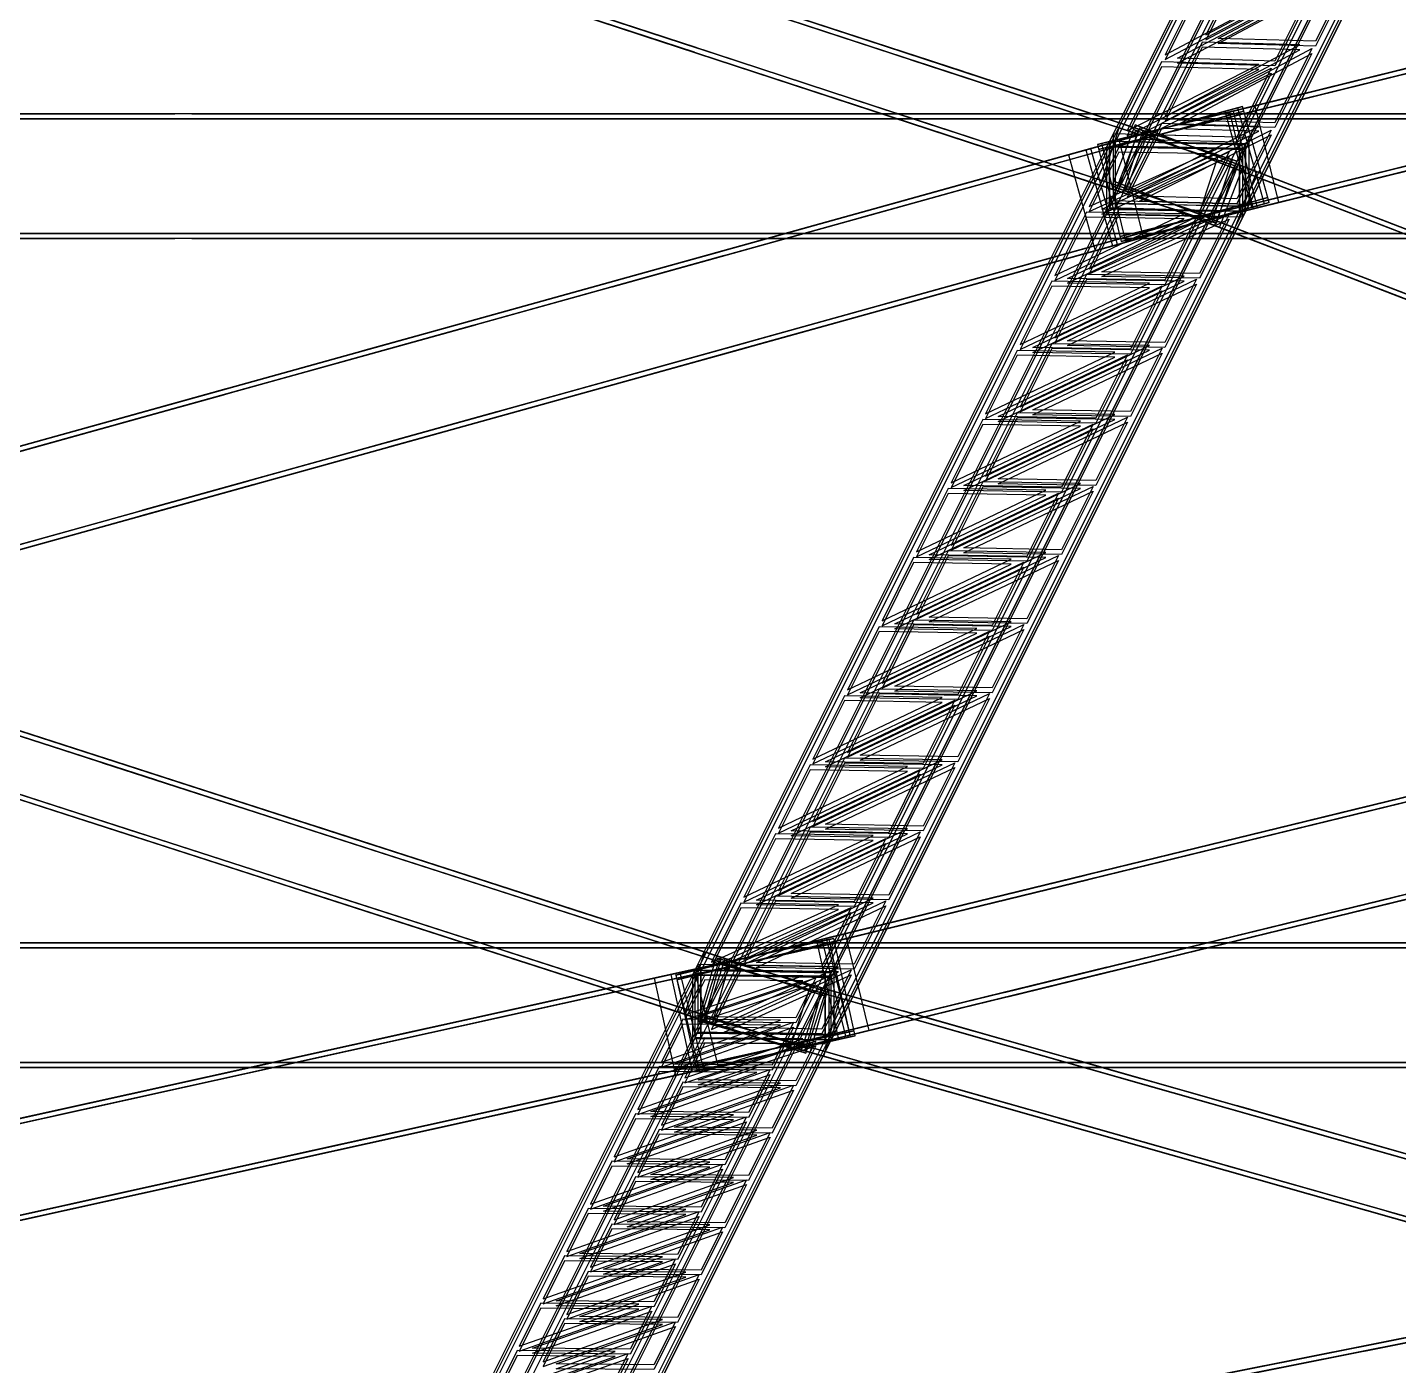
# Model space of a CAD drawing. Header units: millimetres. Extents: x -52000 to 48850, y -48850 to 51750.
# Drawn here: x 5887 to 10292, y 15342 to 19641 of the extents above; entities that cross this region are included whole.
import ezdxf

# ---------------------------------------------------------------- set-up
doc = ezdxf.new("R2010")
doc.units = ezdxf.units.MM
doc.layers.add('D-STR-STRC', color=7, linetype='Continuous', lineweight=25)

msp = doc.modelspace()

# ---------------------------------------------------------------- linework, layer by layer
at = {"layer": 'D-STR-STRC'}
for points in [[(22483, 22511.9), (22045.4, 22403.9), (9324.4, 19264.5), (9762, 19372.5)], [(22486.9, 22496.4), (22049.2, 22388.4), (9328.2, 19248.9), (9765.9, 19356.9)], [(-130, 22438.8), (185.4, 22335.5), (9767, 19196), (9451.6, 19299.4)], [(-125, 22454), (190.4, 22350.7), (9771.9, 19211.2), (9456.6, 19314.6)], [(11369.8, 22403.5), (10932.8, 22415.5), (9363.1, 19276.1), (9800.1, 19264)], [(11369.8, 22387.9), (10932.8, 22400), (9363.1, 19260.5), (9800.1, 19248.5)], [(-190.4, 22254.4), (125, 22151.1), (9706.6, 19011.7), (9391.2, 19115)], [(-185.4, 22269.7), (130, 22166.3), (9711.5, 19026.9), (9396.2, 19130.2)], [(11369.8, 22205.2), (10932.8, 22217.2), (9363.1, 19077.8), (9800.1, 19065.7)], [(11369.8, 22189.6), (10932.8, 22201.7), (9363.1, 19062.2), (9800.1, 19050.2)], [(22555.9, 22216.8), (22118.2, 22108.8), (9397.3, 18969.3), (9834.9, 19077.3)], [(22559.7, 22201.2), (22122.1, 22093.2), (9401.1, 18953.8), (9838.7, 19061.8)], [(7068.1, 19876.2), (7808.3, 19633.7), (8029.8, 19561.1)], [(7073, 19891.4), (7813.3, 19648.9), (8034.8, 19576.3)], [(7075.6, 19873.7), (7297.2, 19801.1), (8037.4, 19558.6)], [(7080.6, 19888.9), (7302.1, 19816.3), (8042.4, 19573.8)], [(10104.9, 19846.5), (9792, 19855.1), (9672.9, 19616.8)], [(10104.9, 19831), (9792, 19839.6), (9672.9, 19601.3)], [(10144.3, 19834.8), (10025.2, 19596.5), (9712.3, 19605.1)], [(7926.9, 19798.9), (8667.1, 19556.4), (8888.7, 19483.8)], [(7931.9, 19814.1), (8672.1, 19571.6), (8893.6, 19499)], [(7934.5, 19796.5), (8156, 19723.9), (8896.2, 19481.3)], [(7939.5, 19811.7), (8161, 19739.1), (8901.2, 19496.5)], [(9974.1, 19783.2), (9661.2, 19791.8), (9542.1, 19553.5)], [(10144.3, 19819.2), (10025.2, 19580.9), (9712.3, 19589.5)], [(9974.1, 19767.6), (9661.2, 19776.3), (9542.1, 19538)], [(10013.5, 19771.5), (9894.4, 19533.2), (9581.5, 19541.8)], [(10013.5, 19755.9), (9894.4, 19517.6), (9581.5, 19526.2)], [(7866.5, 19614.6), (8606.7, 19372), (8828.3, 19299.5)], [(7871.5, 19629.8), (8611.7, 19387.2), (8833.2, 19314.7)], [(7874.1, 19612.1), (8095.6, 19539.5), (8835.8, 19297)], [(7879.1, 19627.3), (8100.6, 19554.7), (8840.8, 19312.2)], [(10744.8, 19615), (9803.6, 19382.7), (9451.5, 19295.8)], [(10745.1, 19615.1), (10392.9, 19528.2), (9451.7, 19295.9)], [(10748.6, 19599.5), (9807.4, 19367.2), (9455.3, 19280.3)], [(10748.9, 19599.5), (10396.7, 19512.6), (9455.5, 19280.3)], [(9974.1, 19584.9), (9661.2, 19593.5), (9542.1, 19355.2)], [(9974.1, 19569.3), (9661.2, 19578), (9542.1, 19339.7)], [(10013.5, 19573.2), (9894.4, 19334.9), (9581.5, 19343.5)], [(10013.5, 19557.6), (9894.4, 19319.3), (9581.5, 19327.9)], [(8725.4, 19537.3), (9423.4, 19308.6), (9644.9, 19236)], [(8730.4, 19552.5), (9428.4, 19323.8), (9649.9, 19251.2)], [(8733, 19534.8), (8954.5, 19462.3), (9652.5, 19233.6)], [(8737.9, 19550), (8959.5, 19477.5), (9657.5, 19248.8)], [(9843.2, 19521.6), (9530.4, 19530.2), (9419.7, 19308.8)], [(9843.2, 19506), (9530.4, 19514.6), (9419.7, 19293.2)], [(9882.7, 19509.8), (9772, 19288.4), (9459.1, 19297.1)], [(9882.7, 19494.3), (9772, 19272.9), (9459.1, 19281.5)], [(9790.1, 19387.1), (9287.4, 19247.4), (-294.2, 16584.3), (208.5, 16724)], [(9875.8, 19078.8), (9790.1, 19387.1), (9287.4, 19247.4), (9373.1, 18939.1)], [(9907.6, 19078.8), (9831, 19389.5), (9393.3, 19281.5), (9470, 18970.8)], [(9875.8, 19078.8), (9790.1, 19387.1), (9774.4, 19382.8), (9860.1, 19074.5)], [(19163.1, 19347.1), (19163.1, 19347.1), (-19163.1, 19347.1), (-19163.1, 19347.1)], [(9794.4, 19371.7), (9291.7, 19232), (-289.9, 16568.9), (212.8, 16708.6)], [(6360.2, 19363.1), (6360.2, 19363.1), (3221.4, 19363.1), (3221.4, 19363.1)], [(6360.2, 19347.1), (6360.2, 19347.1), (3221.4, 19347.1), (3221.4, 19347.1)], [(9554.1, 19363.1), (9554.1, 19363.1), (6415.2, 19363.1), (6415.2, 19363.1)], [(9554.1, 19347.1), (9554.1, 19347.1), (6415.2, 19347.1), (6415.2, 19347.1)], [(19367.7, 19377.7), (18882.7, 19259.4), (7969.6, 16596.3), (8454.5, 16714.6)], [(19371.5, 19362.2), (18886.5, 19243.9), (7973.4, 16580.7), (8458.3, 16699.1)], [(9667.5, 19353.1), (9263, 19240.7), (8560.8, 19045.5)], [(9671.8, 19337.7), (9267.3, 19225.2), (8565.1, 19030.1)], [(9677.7, 19355.9), (8975.5, 19160.8), (8571, 19048.3)], [(9682, 19340.5), (8979.8, 19145.3), (8575.3, 19032.9)], [(8665, 19353), (9363, 19124.3), (9584.5, 19051.7)], [(8670, 19368.2), (9368, 19139.5), (9589.5, 19066.9)], [(8672.6, 19350.5), (8894.1, 19277.9), (9592.1, 19049.2)], [(8677.5, 19365.7), (8899.1, 19293.1), (9597.1, 19064.4)], [(9820, 19063.3), (9734.3, 19371.6), (9231.6, 19231.9), (9317.3, 18923.6)], [(9838.7, 19061.8), (9762, 19372.5), (9324.4, 19264.5), (9401.1, 18953.8)], [(12747.9, 19363.1), (12747.9, 19363.1), (9609.1, 19363.1), (9609.1, 19363.1)], [(12747.9, 19347.1), (12747.9, 19347.1), (9609.1, 19347.1), (9609.1, 19347.1)], [(9838.7, 19061.8), (9762, 19372.5), (9748.4, 19369.1), (9825, 19058.4)], [(-142.6, 19302.7), (197.2, 19193), (8447.2, 16529.8), (8107.4, 16639.5)], [(-137.7, 19317.9), (202.2, 19208.2), (8452.2, 16545.1), (8112.3, 16654.8)], [(9398.3, 19333.7), (9332.9, 19134.1), (9648.3, 19030.8), (9713.7, 19230.3)], [(9446.1, 19327.8), (9370.6, 19131.8), (9387.1, 19125.5), (9462.6, 19321.4)], [(9446.1, 19327.8), (9370.6, 19131.8), (9717, 18998.5), (9792.5, 19194.5)], [(9811.7, 19073.5), (9811.7, 19287.4), (9374.7, 19299.4), (9374.7, 19085.5)], [(9456.6, 19314.6), (9391.2, 19115), (9406.2, 19110.1), (9471.6, 19309.7)], [(9456.6, 19314.6), (9391.2, 19115), (9706.6, 19011.7), (9771.9, 19211.2)], [(9489.8, 19311), (9414.3, 19115), (9760.7, 18981.7), (9836.2, 19177.6)], [(9843.2, 19323.3), (9530.4, 19331.9), (9419.7, 19110.5)], [(9843.2, 19307.7), (9530.4, 19316.3), (9419.7, 19094.9)], [(9440.3, 19312.9), (9786.7, 19179.5), (16705.2, 16516.4), (16358.8, 16649.7)], [(9446.1, 19327.8), (9792.5, 19194.5), (16710.9, 16531.3), (16364.5, 16664.7)], [(9882.7, 19311.5), (9772, 19090.1), (9459.1, 19098.8)], [(9882.7, 19296), (9772, 19074.6), (9459.1, 19083.2)], [(10817.6, 19319.9), (9876.5, 19087.6), (9524.3, 19000.7)], [(10817.9, 19319.9), (10465.7, 19233), (9524.5, 19000.7)], [(10821.5, 19304.3), (9880.3, 19072.1), (9528.1, 18985.1)], [(10821.7, 19304.4), (10469.6, 19217.5), (9528.4, 18985.2)], [(9800.6, 19267.4), (9362.5, 19275), (8031, 16611.9), (8469, 16604.2)], [(9800.6, 19251.7), (9362.5, 19259.3), (8031, 16596.2), (8469, 16588.5)], [(9388.8, 18943.5), (9303.1, 19251.8), (9287.4, 19247.4), (9373.1, 18939.1)], [(9706.7, 19250.2), (9393, 19255.7), (9298.1, 19065.9)], [(9414.8, 18957.2), (9338.1, 19267.8), (9324.4, 19264.5), (9401.1, 18953.8)], [(9791.3, 19032.6), (9791.3, 19248.8), (9353.2, 19256.4), (9353.2, 19040.3)], [(9382.4, 19058.5), (9382.4, 19274.7), (9362.5, 19275), (9362.5, 19058.9)], [(9800.6, 19051.2), (9800.6, 19267.4), (9362.5, 19275), (9362.5, 19058.9)], [(9382.9, 19061.7), (9382.9, 19275.5), (9363.1, 19276.1), (9363.1, 19062.2)], [(9800.1, 19050.2), (9800.1, 19264), (9363.1, 19276.1), (9363.1, 19062.2)], [(9536.7, 19275.8), (10037.9, 19082.9), (10281.2, 18989.2)], [(9542.4, 19290.7), (10043.6, 19097.8), (10286.9, 19004.1)], [(9554.1, 19269.1), (9797.4, 19175.4), (10298.6, 18982.5)], [(9559.9, 19284), (9803.2, 19190.3), (10304.4, 18997.4)], [(9800.1, 19050.2), (9800.1, 19264), (9780.2, 19264.6), (9780.2, 19050.7)], [(9800.6, 19051.2), (9800.6, 19267.4), (9780.7, 19267.7), (9780.7, 19051.6)], [(9706.7, 19234.5), (9393, 19240), (9298.1, 19050.2)], [(9747.3, 19241.1), (9652.4, 19051.3), (9338.7, 19056.7)], [(9747.3, 19225.4), (9652.4, 19035.5), (9338.7, 19041)], [(9756.9, 19216.2), (9691.5, 19016.6), (9706.6, 19011.7), (9771.9, 19211.2)], [(9776, 19200.8), (9700.5, 19004.8), (9717, 18998.5), (9792.5, 19194.5)], [(-202.2, 19118.1), (137.7, 19008.4), (8387.7, 16345.2), (8047.8, 16454.9)], [(-197.2, 19133.3), (142.6, 19023.6), (8392.6, 16360.5), (8052.8, 16470.2)], [(8909.5, 19142.4), (8505, 19030), (7762.3, 18823.5)], [(8913.8, 19127), (8509.3, 19014.6), (7766.6, 18808.1)], [(8919.7, 19145.2), (8177.1, 18938.8), (7772.5, 18826.4)], [(8924, 19129.8), (8181.4, 18923.4), (7776.8, 18811)], [(9370.6, 19131.8), (9717, 18998.5), (16635.5, 16335.3), (16289.1, 16468.7)], [(9376.4, 19146.7), (9722.8, 19013.4), (16641.2, 16350.3), (16294.8, 16483.6)], [(9871.5, 19094.3), (9368.8, 18954.5), (-212.8, 16291.4), (289.9, 16431.1)], [(9875.8, 19078.8), (9373.1, 18939.1), (-208.5, 16276), (294.2, 16415.7)], [(9800.6, 19067), (9362.5, 19074.6), (8031, 16411.5), (8469, 16403.8)], [(19439.7, 19082.4), (18954.8, 18964.1), (8041.7, 16300.9), (8526.6, 16419.3)], [(9467, 19094.7), (9968.2, 18901.8), (10211.5, 18808.2)], [(9472.7, 19109.7), (9973.9, 18916.7), (10217.2, 18823.1)], [(9484.4, 19088), (9727.7, 18994.4), (10228.9, 18801.4)], [(9490.2, 19102.9), (9733.5, 19009.3), (10234.7, 18816.4)], [(10087.3, 19081), (10620.1, 18875.9), (10863.4, 18782.2)], [(10104.7, 19074.3), (10348, 18980.6), (10880.9, 18775.5)], [(9800.6, 19051.2), (9362.5, 19058.9), (8031, 16395.8), (8469, 16388.1)], [(19443.5, 19066.9), (18958.6, 18948.5), (8045.5, 16285.4), (8530.4, 16403.7)], [(9748.9, 19060.2), (9344.4, 18947.8), (8642.2, 18752.6)], [(9753.2, 19044.8), (9348.7, 18932.3), (8646.5, 18737.2)], [(9759.2, 19063), (9056.9, 18867.9), (8652.4, 18755.4)], [(9763.4, 19047.6), (9061.2, 18852.4), (8656.7, 18740)], [(9602.5, 19041.8), (9288.8, 19047.3), (9187.2, 18844)], [(9602.5, 19026.1), (9288.8, 19031.6), (9187.2, 18828.2)], [(9643.1, 19032.6), (9541.4, 18829.3), (9227.8, 18834.8)], [(9706.7, 19049.8), (9393, 19055.3), (9298.1, 18865.5)], [(9706.7, 19034.1), (9393, 19039.6), (9298.1, 18849.8)], [(9747.3, 19040.7), (9652.4, 18850.8), (9338.7, 18856.3)], [(10081.5, 19066), (10614.4, 18860.9), (10857.7, 18767.3)], [(10099, 19059.3), (10342.3, 18965.7), (10875.2, 18760.6)], [(9643.1, 19016.9), (9541.4, 18813.6), (9227.8, 18819.1)], [(9747.3, 19025), (9652.4, 18835.1), (9338.7, 18840.6)], [(19163.1, 18979.1), (19163.1, 18979.1), (-19163.1, 18979.1), (-19163.1, 18979.1)], [(6360.2, 18979.1), (6360.2, 18979.1), (3221.4, 18979.1), (3221.4, 18979.1)], [(6360.2, 18963.1), (6360.2, 18963.1), (3221.4, 18963.1), (3221.4, 18963.1)], [(9554.1, 18979.1), (9554.1, 18979.1), (6415.2, 18979.1), (6415.2, 18979.1)], [(9554.1, 18963.1), (9554.1, 18963.1), (6415.2, 18963.1), (6415.2, 18963.1)], [(12747.9, 18979.1), (12747.9, 18979.1), (9609.1, 18979.1), (9609.1, 18979.1)], [(12747.9, 18963.1), (12747.9, 18963.1), (9609.1, 18963.1), (9609.1, 18963.1)], [(8111, 18920.5), (7706.5, 18808), (6963.8, 18601.6)], [(8115.3, 18905.1), (7710.8, 18792.6), (6968.1, 18586.2)], [(8121.3, 18923.3), (7378.6, 18716.9), (6974.1, 18604.5)], [(8125.6, 18907.9), (7382.9, 18701.5), (6978.4, 18589)], [(10017.6, 18899.9), (10550.4, 18694.8), (10793.8, 18601.2)], [(10011.8, 18885), (10544.7, 18679.9), (10788, 18586.2)], [(10029.3, 18878.3), (10272.6, 18784.6), (10805.5, 18579.5)], [(10035, 18893.2), (10278.3, 18799.6), (10811.2, 18594.4)], [(8990.9, 18849.5), (8586.4, 18737.1), (7843.7, 18530.6)], [(8995.2, 18834.1), (8590.7, 18721.7), (7848, 18515.2)], [(9001.1, 18852.3), (8258.5, 18645.9), (7854, 18533.5)], [(9005.4, 18836.9), (8262.8, 18630.5), (7858.2, 18518.1)], [(9491.5, 18819.9), (9177.9, 18825.4), (9076.2, 18622)], [(9491.5, 18804.2), (9177.9, 18809.6), (9076.2, 18606.3)], [(9532.1, 18810.7), (9430.5, 18607.4), (9116.8, 18612.9)], [(9602.5, 18841.4), (9288.8, 18846.9), (9187.2, 18643.6)], [(9602.5, 18825.7), (9288.8, 18831.2), (9187.2, 18627.8)], [(9643.1, 18832.2), (9541.4, 18628.9), (9227.8, 18634.4)], [(9643.1, 18816.5), (9541.4, 18613.2), (9227.8, 18618.7)], [(9532.1, 18795), (9430.5, 18591.7), (9116.8, 18597.2)], [(7312.6, 18698.5), (6908.1, 18586.1), (6165.4, 18379.7)], [(7316.9, 18683.1), (6912.3, 18570.7), (6169.7, 18364.3)], [(7322.8, 18701.4), (6580.1, 18495), (6175.6, 18382.5)], [(7327.1, 18686), (6584.4, 18479.6), (6179.9, 18367.1)], [(8192.4, 18627.6), (7787.9, 18515.1), (7045.3, 18308.7)], [(8196.7, 18612.2), (7792.2, 18499.7), (7049.5, 18293.3)], [(8202.7, 18630.4), (7460, 18424), (7055.5, 18311.6)], [(8207, 18615), (7464.3, 18408.6), (7059.8, 18296.2)], [(9380.5, 18597.9), (9066.9, 18603.4), (8965.2, 18400.1)], [(9421.1, 18588.8), (9319.5, 18385.5), (9005.9, 18390.9)], [(9491.5, 18619.5), (9177.9, 18624.9), (9076.2, 18421.6)], [(9491.5, 18603.7), (9177.9, 18609.2), (9076.2, 18405.9)], [(9532.1, 18610.3), (9430.5, 18407), (9116.8, 18412.5)], [(9532.1, 18594.6), (9430.5, 18391.3), (9116.8, 18396.7)], [(9380.5, 18582.2), (9066.9, 18587.7), (8965.2, 18384.4)], [(9421.1, 18573.1), (9319.5, 18369.8), (9005.9, 18375.2)], [(6514.1, 18476.6), (6109.6, 18364.2), (5366.9, 18157.8)], [(6518.4, 18461.2), (6113.9, 18348.8), (5371.2, 18142.3)], [(6524.3, 18479.5), (5781.7, 18273), (5377.2, 18160.6)], [(6528.6, 18464), (5786, 18257.6), (5381.4, 18145.2)], [(7394, 18405.6), (6989.5, 18293.2), (6246.8, 18086.8)], [(7398.3, 18390.2), (6993.7, 18277.8), (6251.1, 18071.4)], [(7404.2, 18408.5), (6661.5, 18202.1), (6257, 18089.6)], [(7408.5, 18393.1), (6665.8, 18186.7), (6261.3, 18074.2)], [(9269.6, 18376), (8955.9, 18381.5), (8854.3, 18178.2)], [(9380.5, 18397.5), (9066.9, 18403), (8965.2, 18199.7)], [(9380.5, 18381.8), (9066.9, 18387.3), (8965.2, 18184)], [(9421.1, 18388.4), (9319.5, 18185.1), (9005.9, 18190.5)], [(9421.1, 18372.7), (9319.5, 18169.3), (9005.9, 18174.8)], [(9269.6, 18360.3), (8955.9, 18365.8), (8854.3, 18162.5)], [(9310.2, 18366.9), (9208.5, 18163.5), (8894.9, 18169)], [(9310.2, 18351.1), (9208.5, 18147.8), (8894.9, 18153.3)], [(6595.5, 18183.7), (6191, 18071.3), (5448.3, 17864.9)], [(6599.8, 18168.3), (6195.3, 18055.9), (5452.6, 17849.5)], [(6605.8, 18186.6), (5863.1, 17980.1), (5458.6, 17867.7)], [(6610, 18171.1), (5867.4, 17964.7), (5462.9, 17852.3)], [(9158.6, 18154.1), (8845, 18159.6), (8743.3, 17956.2)], [(9269.6, 18175.6), (8955.9, 18181.1), (8854.3, 17977.8)], [(9269.6, 18159.9), (8955.9, 18165.4), (8854.3, 17962)], [(9310.2, 18166.5), (9208.5, 17963.1), (8894.9, 17968.6)], [(9310.2, 18150.7), (9208.5, 17947.4), (8894.9, 17952.9)], [(9158.6, 18138.4), (8845, 18143.8), (8743.3, 17940.5)], [(9199.2, 18144.9), (9097.6, 17941.6), (8783.9, 17947.1)], [(9199.2, 18129.2), (9097.6, 17925.9), (8783.9, 17931.4)], [(9047.6, 17932.2), (8734, 17937.6), (8632.3, 17734.3)], [(9158.6, 17953.7), (8845, 17959.2), (8743.3, 17755.8)], [(9158.6, 17938), (8845, 17943.4), (8743.3, 17740.1)], [(9199.2, 17944.5), (9097.6, 17741.2), (8783.9, 17746.7)], [(9199.2, 17928.8), (9097.6, 17725.5), (8783.9, 17731)], [(9047.6, 17916.4), (8734, 17921.9), (8632.3, 17718.6)], [(9088.3, 17923), (8986.6, 17719.7), (8673, 17725.2)], [(9088.3, 17907.3), (8986.6, 17704), (8673, 17709.4)], [(8936.7, 17710.2), (8623, 17715.7), (8521.4, 17512.4)], [(9047.6, 17731.8), (8734, 17737.2), (8632.3, 17533.9)], [(9047.6, 17716), (8734, 17721.5), (8632.3, 17518.2)], [(9088.3, 17722.6), (8986.6, 17519.3), (8673, 17524.8)], [(8936.7, 17694.5), (8623, 17700), (8521.4, 17496.7)], [(8977.3, 17701.1), (8875.6, 17497.8), (8562, 17503.2)], [(8977.3, 17685.4), (8875.6, 17482), (8562, 17487.5)], [(9088.3, 17706.9), (8986.6, 17503.6), (8673, 17509)], [(5426.1, 17505.1), (6063.5, 17299.3), (6302.2, 17222.3)], [(5431, 17520.3), (6068.4, 17314.6), (6307.1, 17237.5)], [(5440, 17500.6), (5678.7, 17423.6), (6316.1, 17217.8)], [(5444.9, 17515.8), (5683.6, 17438.8), (6321, 17233)], [(8825.7, 17488.3), (8512.1, 17493.8), (8410.4, 17290.5)], [(8936.7, 17509.8), (8623, 17515.3), (8521.4, 17312)], [(8936.7, 17494.1), (8623, 17499.6), (8521.4, 17296.3)], [(8977.3, 17500.7), (8875.6, 17297.4), (8562, 17302.8)], [(8825.7, 17472.6), (8512.1, 17478.1), (8410.4, 17274.7)], [(8866.3, 17479.2), (8764.7, 17275.8), (8451, 17281.3)], [(8866.3, 17463.4), (8764.7, 17260.1), (8451, 17265.6)], [(8977.3, 17485), (8875.6, 17281.6), (8562, 17287.1)], [(11101.7, 17360.6), (10711.5, 17265.4), (9862.8, 17058.3)], [(11108.4, 17362.2), (10259.8, 17155.1), (9869.6, 17059.9)], [(5366.5, 17320.5), (6003.9, 17114.7), (6242.6, 17037.7)], [(5371.4, 17335.7), (6008.8, 17129.9), (6247.5, 17052.9)], [(5380.4, 17316), (5619.1, 17238.9), (6256.5, 17033.2)], [(5385.3, 17331.2), (5624, 17254.2), (6261.4, 17048.4)], [(11105.5, 17345.1), (10715.3, 17249.8), (9866.6, 17042.7)], [(11112.2, 17346.7), (10263.6, 17139.6), (9873.4, 17044.4)], [(6113.6, 17283.2), (6751, 17077.4), (6989.7, 17000.4)], [(6118.5, 17298.4), (6755.9, 17092.6), (6994.6, 17015.6)], [(6127.5, 17278.7), (6366.2, 17201.6), (7003.6, 16995.9)], [(6132.4, 17293.9), (6371.1, 17216.9), (7008.5, 17011.1)], [(8714.7, 17266.4), (8401.1, 17271.9), (8299.5, 17068.5)], [(8825.7, 17287.9), (8512.1, 17293.4), (8410.4, 17090.1)], [(8825.7, 17272.2), (8512.1, 17277.7), (8410.4, 17074.3)], [(8866.3, 17278.7), (8764.7, 17075.4), (8451, 17080.9)], [(8714.7, 17250.7), (8401.1, 17256.1), (8299.5, 17052.8)], [(8755.4, 17257.2), (8653.7, 17053.9), (8340.1, 17059.4)], [(8755.4, 17241.5), (8653.7, 17038.2), (8340.1, 17043.7)], [(8866.3, 17263), (8764.7, 17059.7), (8451, 17065.2)], [(10192.3, 17138.7), (9802, 17043.4), (8953.4, 16836.3)], [(10199, 17140.3), (9350.4, 16933.2), (8960.1, 16838)], [(6054, 17098.5), (6691.4, 16892.8), (6930.1, 16815.7)], [(6058.9, 17113.8), (6696.3, 16908), (6935, 16831)], [(6067.9, 17094.1), (6306.6, 17017), (6944, 16811.3)], [(6072.8, 17109.3), (6311.5, 17032.2), (6948.9, 16826.5)], [(10196.1, 17123.1), (9805.8, 17027.9), (8957.2, 16820.8)], [(10202.8, 17124.8), (9354.2, 16917.7), (8963.9, 16822.4)], [(6801.1, 17061.2), (7438.5, 16855.5), (7677.2, 16778.4)], [(6806, 17076.5), (7443.4, 16870.7), (7682.1, 16793.7)], [(6815, 17056.8), (7053.7, 16979.7), (7691.1, 16773.9)], [(6819.9, 17072), (7058.6, 16994.9), (7696, 16789.2)], [(8603.8, 17044.5), (8290.1, 17049.9), (8188.5, 16846.6)], [(8714.7, 17066), (8401.1, 17071.5), (8299.5, 16868.1)], [(8714.7, 17050.3), (8401.1, 17055.7), (8299.5, 16852.4)], [(8755.4, 17056.8), (8653.7, 16853.5), (8340.1, 16859)], [(11173.8, 17065.3), (10783.5, 16970), (9934.9, 16762.9)], [(11177.6, 17049.7), (10787.3, 16954.5), (9938.7, 16747.4)], [(11180.5, 17066.9), (10331.9, 16859.8), (9941.6, 16764.6)], [(11184.3, 17051.4), (10335.7, 16844.3), (9945.4, 16749)], [(8603.8, 17028.7), (8290.1, 17034.2), (8188.5, 16830.9)], [(8644.4, 17035.3), (8542.7, 16832), (8229.1, 16837.5)], [(8644.4, 17019.6), (8542.7, 16816.3), (8229.1, 16821.7)], [(8755.4, 17041.1), (8653.7, 16837.8), (8340.1, 16843.3)], [(9282.8, 16916.7), (8892.6, 16821.5), (8088.1, 16625.2)], [(9289.6, 16918.4), (8485, 16722), (8094.8, 16626.8)], [(6741.5, 16876.6), (7378.9, 16670.9), (7617.6, 16593.8)], [(6746.4, 16891.8), (7383.8, 16686.1), (7622.5, 16609)], [(6755.4, 16872.1), (6994.1, 16795.1), (7631.5, 16589.3)], [(6760.3, 16887.4), (6999, 16810.3), (7636.4, 16604.6)], [(9286.6, 16901.2), (8896.4, 16806), (8091.9, 16609.6)], [(9293.4, 16902.8), (8488.8, 16706.5), (8098.6, 16611.3)], [(7488.6, 16839.3), (8089.7, 16645.3), (8328.4, 16568.2)], [(7493.5, 16854.5), (8094.6, 16660.5), (8333.3, 16583.4)], [(7502.5, 16834.8), (7741.2, 16757.8), (8342.2, 16563.7)], [(7507.4, 16850), (7746.1, 16773), (8347.2, 16579)], [(8492.8, 16822.5), (8179.2, 16828), (8084.3, 16638.2)], [(8603.8, 16844), (8290.1, 16849.5), (8188.5, 16646.2)], [(8603.8, 16828.3), (8290.1, 16833.8), (8188.5, 16630.5)], [(8644.4, 16834.9), (8542.7, 16631.6), (8229.1, 16637)], [(10264.3, 16843.3), (9874.1, 16748.1), (9025.5, 16541)], [(10268.1, 16827.8), (9877.9, 16732.6), (9029.3, 16525.5)], [(10271.1, 16845), (9422.4, 16637.9), (9032.2, 16542.7)], [(10274.9, 16829.4), (9426.2, 16622.3), (9036, 16527.1)], [(8492.8, 16806.8), (8179.2, 16812.3), (8084.3, 16622.5)], [(8533.4, 16813.4), (8438.5, 16623.5), (8124.9, 16629)], [(8533.4, 16797.7), (8438.5, 16607.8), (8124.9, 16613.3)], [(8644.4, 16819.2), (8542.7, 16615.9), (8229.1, 16621.3)], [(8477.4, 16714.2), (7953.5, 16598.3), (-296.5, 14773.6), (227.4, 14889.5)], [(8480.9, 16698.5), (7956.9, 16582.7), (-293.1, 14758), (230.9, 14873.9)], [(8222.5, 16700), (8222.5, 16700), (5527.5, 16700), (5527.5, 16700)], [(16723.6, 16707.7), (16213.9, 16606.2), (7051.6, 14781.5), (7561.3, 14883)], [(8493.3, 16389.9), (8424.2, 16702.4), (7900.3, 16586.5), (7969.4, 16274.1)], [(8546.5, 16401.7), (8477.4, 16714.2), (7953.5, 16598.3), (8022.6, 16285.8)], [(8530.4, 16403.7), (8454.5, 16714.6), (7969.6, 16596.3), (8045.5, 16285.4)], [(8591.2, 16418.6), (8515.3, 16729.4), (8030.4, 16611.1), (8106.3, 16300.2)], [(10972.5, 16700), (10972.5, 16700), (8277.5, 16700), (8277.5, 16700)], [(8530.4, 16403.7), (8454.5, 16714.6), (8439.4, 16710.9), (8515.2, 16400)], [(8546.5, 16401.7), (8477.4, 16714.2), (8461.1, 16710.5), (8530.2, 16398.1)], [(16500, 16684), (16500, 16684), (-16500, 16684), (-16500, 16684)], [(8222.5, 16684), (8222.5, 16684), (5527.5, 16684), (5527.5, 16684)], [(16726.7, 16692), (16217, 16590.5), (7054.7, 14765.8), (7564.4, 14867.3)], [(8354.6, 16687), (7933, 16593.8), (7337.3, 16462)], [(8358.1, 16671.4), (7936.5, 16578.1), (7340.8, 16446.4)], [(8367.5, 16689.9), (7771.8, 16558.1), (7350.2, 16464.9)], [(8371, 16674.2), (7775.3, 16542.5), (7353.6, 16449.2)], [(7429, 16654.7), (8030.1, 16460.6), (8268.8, 16383.6)], [(7433.9, 16669.9), (8035, 16475.9), (8273.7, 16398.8)], [(7447.8, 16665.4), (7686.5, 16588.4), (8287.6, 16394.4)], [(8062.2, 16670.9), (7997.7, 16471.1), (8337.6, 16361.4), (8402.1, 16561.2)], [(8099, 16652), (8041.6, 16450), (8058.7, 16445.2), (8116.1, 16647.2)], [(8099, 16652), (8041.6, 16450), (8401, 16348), (8458.4, 16550)], [(8112.3, 16654.8), (8047.8, 16454.9), (8064, 16449.7), (8128.5, 16649.5)], [(8112.3, 16654.8), (8047.8, 16454.9), (8387.7, 16345.2), (8452.2, 16545.1)], [(8099, 16652), (8458.4, 16550), (14883.7, 14725.3), (14524.3, 14827.4)], [(10972.5, 16684), (10972.5, 16684), (8277.5, 16684), (8277.5, 16684)], [(8469.5, 16606.8), (8030.5, 16611.1), (7118.2, 14786.4), (7557.1, 14782.2)], [(7442.9, 16650.2), (7681.6, 16573.2), (8282.6, 16379.1)], [(8050.5, 16393), (8050.5, 16610.9), (8030.5, 16611.1), (8030.5, 16393.2)], [(8469.5, 16388.9), (8469.5, 16606.8), (8030.5, 16611.1), (8030.5, 16393.2)], [(8050.9, 16395.4), (8050.9, 16611.5), (8031, 16611.9), (8031, 16395.8)], [(8469, 16388.1), (8469, 16604.2), (8031, 16611.9), (8031, 16395.8)], [(8478.3, 16406.7), (8478.3, 16622.8), (8040.3, 16630.5), (8040.3, 16414.4)], [(8492.8, 16622.1), (8179.2, 16627.6), (8084.3, 16437.8)], [(8492.8, 16606.4), (8179.2, 16611.9), (8084.3, 16422)], [(8143, 16639.5), (8085.6, 16437.5), (8445, 16335.5), (8502.3, 16537.5)], [(8094.6, 16636.6), (8454, 16534.6), (14879.3, 14709.9), (14520, 14812)], [(8533.4, 16613), (8438.5, 16423.1), (8124.9, 16428.6)], [(9354.9, 16621.4), (8964.7, 16526.2), (8160.1, 16329.8)], [(9361.7, 16623.1), (8557.1, 16426.7), (8166.9, 16331.5)], [(9365.4, 16607.5), (8560.9, 16411.2), (8170.7, 16315.9)], [(8192.6, 16608.8), (8652.2, 16478.3), (8904.6, 16406.6)], [(8197, 16624.2), (8656.6, 16493.7), (8909, 16422)], [(8215.7, 16618.9), (8468.1, 16547.2), (8927.7, 16416.7)], [(8469.5, 16388.9), (8469.5, 16606.8), (8449.5, 16607), (8449.5, 16389.1)], [(8469.5, 16591), (8030.5, 16595.2), (7118.2, 14770.6), (7557.1, 14766.3)], [(8038.9, 16289.5), (7969.8, 16601.9), (7953.5, 16598.3), (8022.6, 16285.8)], [(8060.6, 16289.1), (7984.8, 16600), (7969.6, 16596.3), (8045.5, 16285.4)], [(8377.7, 16593.8), (8063.5, 16596.8), (7999.4, 16468.7)], [(8377.7, 16577.9), (8063.5, 16581), (7999.4, 16452.8)], [(8462.5, 16375.1), (8462.5, 16592.9), (8023.6, 16597.2), (8023.6, 16379.3)], [(8419.5, 16587.1), (8355.4, 16459), (8041.2, 16462)], [(8419.5, 16571.2), (8355.4, 16443.1), (8041.2, 16446.1)], [(8533.4, 16597.2), (8438.5, 16407.4), (8124.9, 16412.9)], [(9358.7, 16605.9), (8968.5, 16510.6), (8163.9, 16314.3)], [(8211.3, 16603.5), (8463.7, 16531.8), (8923.3, 16401.3)], [(8469, 16388.1), (8469, 16604.2), (8449.1, 16604.6), (8449.1, 16388.5)], [(7705.7, 16543.5), (7284.1, 16450.2), (6649.8, 16309.9)], [(7709.2, 16527.9), (7287.5, 16434.6), (6653.3, 16294.3)], [(7718.6, 16546.3), (7084.3, 16406.1), (6662.7, 16312.8)], [(7722.1, 16530.7), (7087.8, 16390.4), (6666.1, 16297.2)], [(8436, 16550.3), (8371.5, 16350.5), (8387.7, 16345.2), (8452.2, 16545.1)], [(8441.3, 16554.8), (8383.9, 16352.8), (8401, 16348), (8458.4, 16550)], [(8700.5, 16481.2), (9192, 16341.6), (9444.4, 16270)], [(8719.3, 16475.9), (8971.7, 16404.2), (9463.2, 16264.6)], [(8306.7, 16451.8), (7992.5, 16454.8), (7923.4, 16316.6)], [(8306.7, 16435.9), (7992.5, 16439), (7923.4, 16300.8)], [(8348.5, 16445.1), (8279.4, 16306.9), (7965.2, 16309.9)], [(8041.6, 16450), (8401, 16348), (14826.3, 14523.3), (14467, 14625.4)], [(8046, 16465.4), (8405.4, 16363.4), (14830.7, 14538.7), (14471.4, 14640.8)], [(8144, 16437.6), (8603.6, 16307.1), (8856, 16235.4)], [(8162.7, 16432.3), (8415.1, 16360.6), (8874.7, 16230.1)], [(8696.2, 16465.8), (9187.7, 16326.2), (9440.1, 16254.6)], [(8714.9, 16460.5), (8967.3, 16388.8), (9458.8, 16249.3)], [(8543.1, 16417.3), (8019.1, 16301.5), (-230.9, 14476.8), (293.1, 14592.7)], [(8546.5, 16401.7), (8022.6, 16285.8), (-227.4, 14461.2), (296.5, 14577.1)], [(7018.2, 16391.4), (6596.6, 16298.2), (5962.3, 16157.9)], [(7031.1, 16394.3), (6396.8, 16254), (5975.2, 16160.7)], [(8469.5, 16404.8), (8030.5, 16409), (7118.2, 14584.4), (7557.1, 14580.1)], [(8469.5, 16388.9), (8030.5, 16393.2), (7118.2, 14568.5), (7557.1, 14564.3)], [(8420.3, 16390.2), (7998.7, 16296.9), (7402.9, 16165.2)], [(8433.2, 16393), (7837.5, 16261.3), (7415.8, 16168)], [(8348.5, 16429.2), (8279.4, 16291.1), (7965.2, 16294.1)], [(8377.7, 16391.7), (8063.5, 16394.8), (7999.4, 16266.6)], [(8139.6, 16422.2), (8599.2, 16291.7), (8851.6, 16220)], [(8158.3, 16416.9), (8410.7, 16345.2), (8870.3, 16214.7)], [(7021.7, 16375.8), (6600, 16282.6), (5965.8, 16142.3)], [(7034.6, 16378.7), (6400.3, 16238.4), (5978.6, 16145.1)], [(8423.7, 16374.6), (8002.1, 16281.3), (7406.4, 16149.6)], [(8436.6, 16377.4), (7840.9, 16245.7), (7419.3, 16152.4)], [(8377.7, 16375.9), (8063.5, 16378.9), (7999.4, 16250.8)], [(8419.5, 16385.1), (8355.4, 16256.9), (8041.2, 16260)], [(8419.5, 16369.2), (8355.4, 16241.1), (8041.2, 16244.1)], [(16500, 16316), (16500, 16316), (-16500, 16316), (-16500, 16316)], [(8222.5, 16316), (8222.5, 16316), (5527.5, 16316), (5527.5, 16316)], [(8222.5, 16300), (8222.5, 16300), (5527.5, 16300), (5527.5, 16300)], [(8230.7, 16299.7), (7916.5, 16302.7), (7847.4, 16164.6)], [(10972.5, 16316), (10972.5, 16316), (8277.5, 16316), (8277.5, 16316)], [(10972.5, 16300), (10972.5, 16300), (8277.5, 16300), (8277.5, 16300)], [(9231.6, 16313.8), (9723.1, 16174.2), (9975.5, 16102.5)], [(9236, 16329.2), (9727.5, 16189.6), (9979.9, 16117.9)], [(9250.3, 16308.4), (9502.8, 16236.8), (9994.2, 16097.2)], [(9254.7, 16323.8), (9507.1, 16252.2), (9998.6, 16112.6)], [(8230.7, 16283.9), (7916.5, 16286.9), (7847.4, 16148.7)], [(8272.5, 16293), (8203.4, 16154.8), (7889.2, 16157.9)], [(8272.5, 16277.2), (8203.4, 16139), (7889.2, 16142)], [(8643.2, 16279.2), (9134.7, 16139.6), (9387.1, 16067.9)], [(8647.5, 16294.6), (9139, 16155), (9391.4, 16083.3)], [(8661.9, 16273.9), (8914.3, 16202.2), (9405.8, 16062.6)], [(8666.3, 16289.3), (8918.7, 16217.6), (9410.2, 16078)], [(6330.7, 16239.4), (5909.1, 16146.1), (5274.8, 16005.8)], [(6334.2, 16223.8), (5912.5, 16130.5), (5278.3, 15990.2)], [(6343.6, 16242.2), (5709.3, 16101.9), (5287.7, 16008.7)], [(6347.1, 16226.6), (5712.8, 16086.3), (5291.1, 15993.1)], [(7771.4, 16246.7), (7349.7, 16153.4), (6715.4, 16013.1)], [(7774.8, 16231), (7353.2, 16137.8), (6718.9, 15997.5)], [(7784.2, 16249.5), (7150, 16109.2), (6728.3, 16016)], [(7787.7, 16233.9), (7153.4, 16093.6), (6731.8, 16000.4)], [(8306.7, 16249.7), (7992.5, 16252.8), (7923.4, 16114.6)], [(8306.7, 16233.9), (7992.5, 16236.9), (7923.4, 16098.7)], [(8348.5, 16243.1), (8279.4, 16104.9), (7965.2, 16107.9)], [(8348.5, 16227.2), (8279.4, 16089), (7965.2, 16092.1)], [(9771.4, 16177.1), (10262.9, 16037.5), (10515.3, 15965.8)], [(9790.2, 16171.8), (10042.6, 16100.1), (10534.1, 15960.5)], [(8154.7, 16147.7), (7840.4, 16150.7), (7771.4, 16012.5)], [(8154.7, 16131.8), (7840.4, 16134.8), (7771.4, 15996.7)], [(8196.5, 16141), (8127.4, 16002.8), (7813.1, 16005.8)], [(8196.5, 16125.1), (8127.4, 15986.9), (7813.1, 15990)], [(9178.6, 16127.1), (9670.1, 15987.6), (9922.5, 15915.9)], [(9183, 16142.5), (9674.5, 16003), (9926.9, 15931.3)], [(9197.3, 16121.8), (9449.8, 16050.1), (9941.2, 15910.6)], [(9201.7, 16137.2), (9454.1, 16065.5), (9945.6, 15926)], [(9767.1, 16161.7), (10258.5, 16022.1), (10511, 15950.5)], [(9785.8, 16156.4), (10038.2, 16084.7), (10529.7, 15945.1)], [(7083.9, 16094.6), (6662.2, 16001.4), (6027.9, 15861.1)], [(7087.3, 16079), (6665.7, 15985.7), (6031.4, 15845.4)], [(7096.7, 16097.5), (6462.5, 15957.2), (6040.8, 15863.9)], [(7100.2, 16081.8), (6465.9, 15941.5), (6044.3, 15848.3)], [(8230.7, 16097.7), (7916.5, 16100.7), (7847.4, 15962.5)], [(8230.7, 16081.8), (7916.5, 16084.9), (7847.4, 15946.7)], [(8272.5, 16091), (8203.4, 15952.8), (7889.2, 15955.9)], [(8272.5, 16075.2), (8203.4, 15937), (7889.2, 15940)], [(8078.7, 15995.6), (7764.4, 15998.6), (7695.3, 15860.4)], [(9718.4, 15990.5), (10209.9, 15850.9), (10462.3, 15779.2)], [(8078.7, 15979.8), (7764.4, 15982.8), (7695.3, 15844.6)], [(8120.4, 15988.9), (8051.3, 15850.7), (7737.1, 15853.8)], [(8120.4, 15973.1), (8051.3, 15834.9), (7737.1, 15837.9)], [(8154.7, 15945.6), (7840.4, 15948.7), (7771.4, 15810.5)], [(9714.1, 15975.1), (10205.6, 15835.5), (10458, 15763.8)], [(9732.8, 15969.8), (9985.2, 15898.1), (10476.7, 15758.5)], [(9737.2, 15985.2), (9989.6, 15913.5), (10481.1, 15773.9)], [(6396.4, 15942.5), (5974.7, 15849.3), (5340.4, 15709)], [(6399.8, 15926.9), (5978.2, 15833.7), (5343.9, 15693.4)], [(6409.2, 15945.4), (5775, 15805.1), (5353.3, 15711.9)], [(6412.7, 15929.8), (5778.4, 15789.5), (5356.8, 15696.2)], [(8154.7, 15929.8), (7840.4, 15932.8), (7771.4, 15794.6)], [(8196.5, 15939), (8127.4, 15800.8), (7813.1, 15803.8)], [(8196.5, 15923.1), (8127.4, 15784.9), (7813.1, 15788)], [(8002.6, 15843.5), (7688.4, 15846.6), (7619.3, 15708.4)], [(8002.6, 15827.7), (7688.4, 15830.7), (7619.3, 15692.5)], [(8044.4, 15836.9), (7975.3, 15698.7), (7661.1, 15701.7)], [(8044.4, 15821), (7975.3, 15682.8), (7661.1, 15685.9)], [(10249.5, 15823), (10741, 15683.5), (10993.4, 15611.8)], [(10253.9, 15838.4), (10745.4, 15698.9), (10997.8, 15627.2)], [(10268.2, 15817.7), (10520.6, 15746), (11012.1, 15606.5)], [(10272.6, 15833.1), (10525, 15761.4), (11016.5, 15621.9)], [(8078.7, 15793.6), (7764.4, 15796.6), (7695.3, 15658.4)], [(8078.7, 15777.7), (7764.4, 15780.8), (7695.3, 15642.6)], [(8120.4, 15786.9), (8051.3, 15648.7), (7737.1, 15651.8)], [(8120.4, 15771.1), (8051.3, 15632.9), (7737.1, 15635.9)], [(7926.6, 15691.5), (7612.4, 15694.5), (7543.3, 15556.3)], [(7968.4, 15684.8), (7899.3, 15546.6), (7585, 15549.7)], [(7926.6, 15675.6), (7612.4, 15678.7), (7543.3, 15540.5)], [(7968.4, 15669), (7899.3, 15530.8), (7585, 15533.8)], [(8002.6, 15641.5), (7688.4, 15644.6), (7619.3, 15506.4)], [(8002.6, 15625.7), (7688.4, 15628.7), (7619.3, 15490.5)], [(8044.4, 15634.9), (7975.3, 15496.7), (7661.1, 15499.7)], [(8044.4, 15619), (7975.3, 15480.8), (7661.1, 15483.9)], [(11295.5, 15626.7), (10885.3, 15545), (10179, 15404.3)], [(11298.6, 15611), (10888.4, 15529.3), (10182.2, 15388.6)], [(11305.6, 15628.7), (10599.3, 15488), (10189.1, 15406.3)], [(11308.7, 15613), (10602.4, 15472.3), (10192.2, 15390.7)], [(7850.6, 15539.4), (7536.3, 15542.5), (7467.2, 15404.3)], [(7850.6, 15523.6), (7536.3, 15526.6), (7467.2, 15388.4)], [(7892.4, 15532.8), (7823.3, 15394.6), (7509, 15397.6)], [(7892.4, 15516.9), (7823.3, 15378.7), (7509, 15381.8)], [(7926.6, 15489.5), (7612.4, 15492.5), (7543.3, 15354.3)], [(7926.6, 15473.6), (7612.4, 15476.7), (7543.3, 15338.5)], [(7968.4, 15482.8), (7899.3, 15344.6), (7585, 15347.6)], [(7968.4, 15467), (7899.3, 15328.8), (7585, 15331.8)], [(10532, 15474.6), (10121.8, 15392.9), (9415.5, 15252.3)], [(10542, 15476.6), (9835.7, 15336), (9425.6, 15254.3)], [(10535.1, 15458.9), (10124.9, 15377.2), (9418.6, 15236.6)], [(10545.2, 15460.9), (9838.9, 15320.3), (9428.7, 15238.6)], [(7774.6, 15387.4), (7460.3, 15390.4), (7391.2, 15252.2)], [(7774.6, 15371.5), (7460.3, 15374.6), (7391.2, 15236.4)], [(7816.3, 15380.7), (7747.2, 15242.5), (7433, 15245.6)], [(7816.3, 15364.9), (7747.2, 15226.7), (7433, 15229.7)]]:
    msp.add_lwpolyline(points, close=True, dxfattribs=at)
for points in [[(22483, 22511.9), (9762, 19372.5)], [(22469.4, 22508.5), (9748.4, 19369.1)], [(-125, 22454), (9456.6, 19314.6)], [(-110, 22449.1), (9471.6, 19309.7)], [(22045.4, 22403.9), (9324.4, 19264.5)], [(22059.1, 22407.3), (9338.1, 19267.8)], [(10932.8, 22415.5), (9363.1, 19276.1)], [(10952.6, 22415), (9382.9, 19275.5)], [(11349.9, 22404), (9780.2, 19264.6)], [(11369.8, 22403.5), (9800.1, 19264)], [(175.4, 22355.6), (9756.9, 19216.2)], [(190.4, 22350.7), (9771.9, 19211.2)], [(-190.4, 22254.4), (9391.2, 19115)], [(-175.4, 22249.5), (9406.2, 19110.1)], [(10932.8, 22201.7), (9363.1, 19062.2)], [(10952.6, 22201.1), (9382.9, 19061.7)], [(22559.7, 22201.2), (9838.7, 19061.8)], [(11349.9, 22190.2), (9780.2, 19050.7)], [(11369.8, 22189.6), (9800.1, 19050.2)], [(22546, 22197.8), (9825, 19058.4)], [(110, 22156), (9691.5, 19016.6)], [(125, 22151.1), (9706.6, 19011.7)], [(22122.1, 22093.2), (9401.1, 18953.8)], [(22135.8, 22096.6), (9414.8, 18957.2)], [(9774.4, 19382.8), (192.8, 16719.7)], [(9790.1, 19387.1), (208.5, 16724)], [(9790.1, 19387.1), (9734.3, 19371.6)], [(9831, 19389.5), (9762, 19372.5)], [(19163.1, 19363.1), (-19163.1, 19363.1)], [(19352.5, 19374), (8439.4, 16710.9)], [(19367.7, 19377.7), (8454.5, 16714.6)], [(-137.7, 19317.9), (8112.3, 16654.8)], [(-121.5, 19312.7), (8128.5, 16649.5)], [(9374.7, 19299.4), (9363.1, 19276.1)], [(9398.3, 19333.7), (9456.6, 19314.6)], [(9446.1, 19327.8), (16364.5, 16664.7)], [(9446.1, 19327.8), (9489.8, 19311)], [(9462.6, 19321.4), (16381, 16658.3)], [(9303.1, 19251.8), (-278.5, 16588.7)], [(18882.7, 19259.4), (7969.6, 16596.3)], [(18897.9, 19263.1), (7984.8, 16600)], [(9362.5, 19275), (8031, 16611.9)], [(9382.4, 19274.7), (8050.9, 16611.5)], [(9780.7, 19267.7), (8449.1, 16604.6)], [(9800.6, 19267.4), (8469, 16604.2)], [(9393.3, 19281.5), (9324.4, 19264.5)], [(9362.5, 19275), (9353.2, 19256.4)], [(9800.6, 19267.4), (9791.3, 19248.8)], [(9811.7, 19287.4), (9800.1, 19264)], [(9287.4, 19247.4), (-294.2, 16584.3)], [(186, 19213.4), (8436, 16550.3)], [(202.2, 19208.2), (8452.2, 16545.1)], [(9287.4, 19247.4), (9231.6, 19231.9)], [(9713.7, 19230.3), (9771.9, 19211.2)], [(9776, 19200.8), (16694.4, 16537.7)], [(9792.5, 19194.5), (16710.9, 16531.3)], [(9792.5, 19194.5), (9836.2, 19177.6)], [(-202.2, 19118.1), (8047.8, 16454.9)], [(9332.9, 19134.1), (9391.2, 19115)], [(9370.6, 19131.8), (16289.1, 16468.7)], [(9370.6, 19131.8), (9414.3, 19115)], [(9387.1, 19125.5), (16305.6, 16462.3)], [(-186, 19112.8), (8064, 16449.7)], [(9860.1, 19074.5), (278.5, 16411.3)], [(9875.8, 19078.8), (294.2, 16415.7)], [(9374.7, 19085.5), (9363.1, 19062.2)], [(9811.7, 19073.5), (9800.1, 19050.2)], [(9875.8, 19078.8), (9820, 19063.3)], [(9907.6, 19078.8), (9838.7, 19061.8)], [(9362.5, 19058.9), (8031, 16395.8)], [(9382.4, 19058.5), (8050.9, 16395.4)], [(9780.7, 19051.6), (8449.1, 16388.5)], [(9800.6, 19051.2), (8469, 16388.1)], [(19428.4, 19063.2), (8515.2, 16400)], [(19443.5, 19066.9), (8530.4, 16403.7)], [(9362.5, 19058.9), (9353.2, 19040.3)], [(9648.3, 19030.8), (9706.6, 19011.7)], [(9800.6, 19051.2), (9791.3, 19032.6)], [(121.5, 19013.6), (8371.5, 16350.5)], [(137.7, 19008.4), (8387.7, 16345.2)], [(9700.5, 19004.8), (16619, 16341.7)], [(9717, 18998.5), (16635.5, 16335.3)], [(9717, 18998.5), (9760.7, 18981.7)], [(19163.1, 18963.1), (-19163.1, 18963.1)], [(9388.8, 18943.5), (-192.8, 16280.3)], [(18958.6, 18948.5), (8045.5, 16285.4)], [(18973.7, 18952.2), (8060.6, 16289.1)], [(9470, 18970.8), (9401.1, 18953.8)], [(9373.1, 18939.1), (-208.5, 16276)], [(9373.1, 18939.1), (9317.3, 18923.6)], [(16500, 16700), (-16500, 16700)], [(8461.1, 16710.5), (211.1, 14885.9)], [(8477.4, 16714.2), (227.4, 14889.5)], [(16707.7, 16704.5), (7545.4, 14879.8)], [(16723.6, 16707.7), (7561.3, 14883)], [(8477.4, 16714.2), (8424.2, 16702.4)], [(8515.3, 16729.4), (8454.5, 16714.6)], [(8062.2, 16670.9), (8112.3, 16654.8)], [(8099, 16652), (14524.3, 14827.4)], [(8099, 16652), (8143, 16639.5)], [(16229.8, 16609.3), (7067.5, 14784.7)], [(8030.5, 16611.1), (7118.2, 14786.4)], [(8050.5, 16610.9), (7138.2, 14786.2)], [(8449.5, 16607), (7537.2, 14782.4)], [(8469.5, 16606.8), (7557.1, 14782.2)], [(8030.4, 16611.1), (7969.6, 16596.3)], [(8030.5, 16611.1), (8023.6, 16597.2)], [(8040.3, 16630.5), (8031, 16611.9)], [(8116.1, 16647.2), (14541.5, 14822.5)], [(8469.5, 16606.8), (8462.5, 16592.9)], [(8478.3, 16622.8), (8469, 16604.2)], [(7953.5, 16598.3), (-296.5, 14773.6)], [(7969.8, 16601.9), (-280.2, 14777.3)], [(16213.9, 16606.2), (7051.6, 14781.5)], [(7953.5, 16598.3), (7900.3, 16586.5)], [(8402.1, 16561.2), (8452.2, 16545.1)], [(8441.3, 16554.8), (14866.6, 14730.2)], [(8458.4, 16550), (14883.7, 14725.3)], [(8458.4, 16550), (8502.3, 16537.5)], [(7997.7, 16471.1), (8047.8, 16454.9)], [(8041.6, 16450), (14467, 14625.4)], [(8041.6, 16450), (8085.6, 16437.5)], [(8058.7, 16445.2), (14484.1, 14620.5)], [(8530.2, 16398.1), (280.2, 14573.4)], [(8546.5, 16401.7), (296.5, 14577.1)], [(8030.5, 16393.2), (7118.2, 14568.5)], [(8050.5, 16393), (7138.2, 14568.3)], [(8449.5, 16389.1), (7537.2, 14564.5)], [(8469.5, 16388.9), (7557.1, 14564.3)], [(8030.5, 16393.2), (8023.6, 16379.3)], [(8040.3, 16414.4), (8031, 16395.8)], [(8469.5, 16388.9), (8462.5, 16375.1)], [(8478.3, 16406.7), (8469, 16388.1)], [(8546.5, 16401.7), (8493.3, 16389.9)], [(8591.2, 16418.6), (8530.4, 16403.7)], [(8337.6, 16361.4), (8387.7, 16345.2)], [(8383.9, 16352.8), (14809.2, 14528.2)], [(8401, 16348), (14826.3, 14523.3)], [(8401, 16348), (8445, 16335.5)], [(16500, 16300), (-16500, 16300)], [(8106.3, 16300.2), (8045.5, 16285.4)], [(8022.6, 16285.8), (-227.4, 14461.2)], [(8038.9, 16289.5), (-211.1, 14464.8)], [(8022.6, 16285.8), (7969.4, 16274.1)]]:
    msp.add_lwpolyline(points, dxfattribs=at)

doc.saveas('drawing.dxf')
